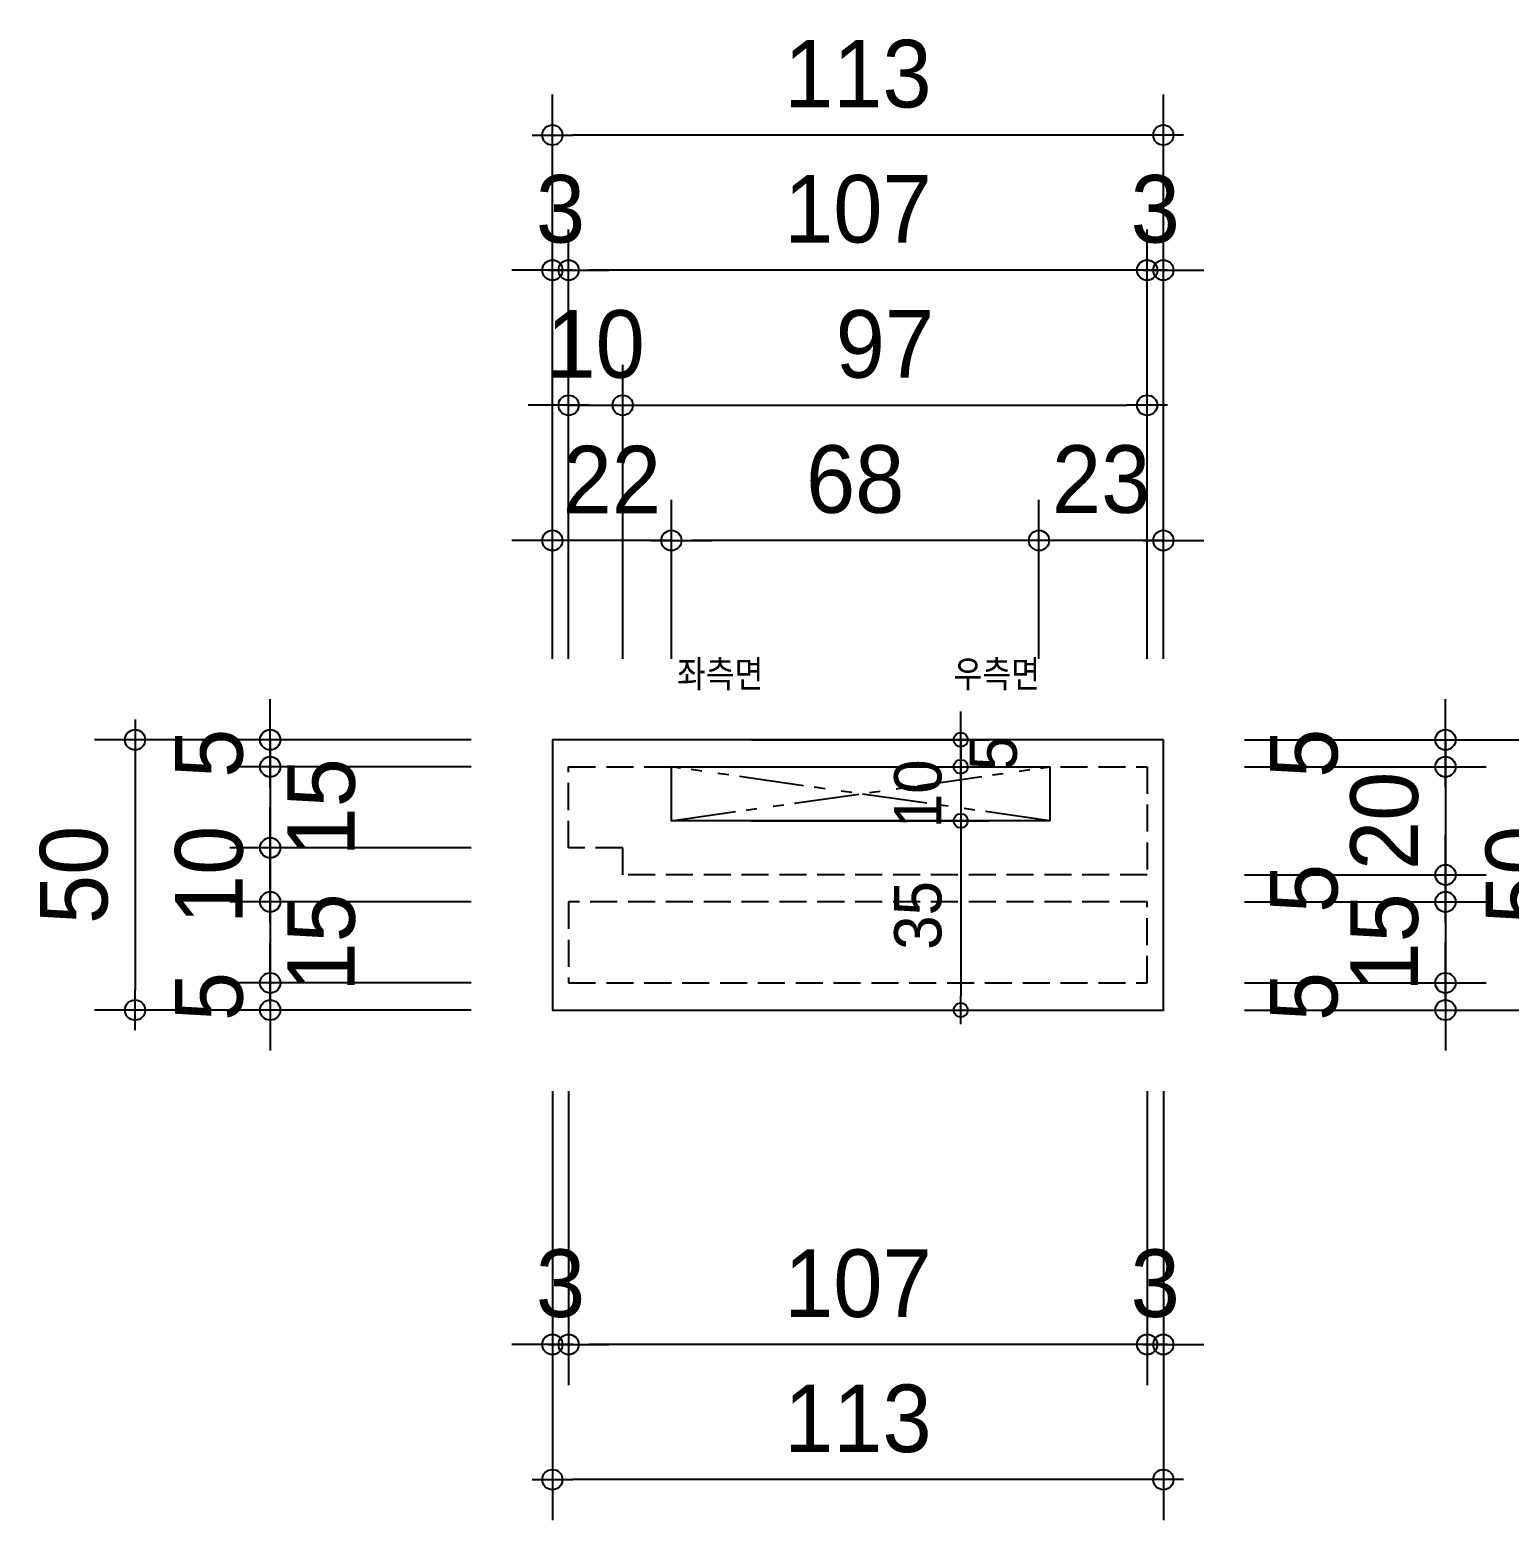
# Model space of a CAD drawing. Header units: millimetres. Extents: x -32584 to -4664, y -30774 to -7942.
# Drawn here: x -7208.8 to -6935.2, y -16315.2 to -16039.5 of the extents above; entities that cross this region are included whole.
import ezdxf
from ezdxf.enums import TextEntityAlignment as Align

# ---------------------------------------------------------------- set-up
doc = ezdxf.new("R2010")
doc.units = ezdxf.units.MM
for name, pattern in [('ANYANG1', [11.5, 6, -1, 1, -1.5, 1, -1]), ('ER-IJ', [6.5, 5, -0.5, 0.5, -0.5]), ('HID3-ER', [7, 5, -2])]:
    doc.linetypes.add(name, pattern=pattern)
doc.layers.get('Defpoints').update_dxf_attribs({"color": 144})
for name, color, linetype in [('AA-WAXM-BRCK', 3, 'Continuous'), ('CONC-ER', 2, 'Continuous'), ('DIM-ER', 221, 'Continuous'), ('ELE-ER', 11, 'Continuous'), ('OPEN-ER', 30, 'ER-IJ'), ('TEXT-ER', 3, 'Continuous')]:
    doc.layers.add(name, color=color, linetype=linetype)
doc.styles.add('ER', font='Dotum.ttf')
doc.dimstyles.new('50 SDIM', dxfattribs={"dimscale": 50, "dimtxt": 2.5, "dimasz": 0.75, "dimexe": 1.5, "dimexo": 1, "dimgap": 1, "dimtad": 1, "dimdec": 1, "dimdsep": 46, "dimlunit": 6, "dimtxsty": 'ER', "dimblk": 'DOT-ER', "dimcen": 1, "dimdle": 3.6, "dimclrd": 256, "dimclre": 256, "dimclrt": 220, "dimadec": 0, "dimazin": 0, "dimtfac": 1, "dimtdec": 1, "dimtix": 1, "dimtmove": 2, "dimatfit": 3, "dimldrblk": 'DOT', "dimfxl": 0, "dimtolj": 1, "dimtzin": 0, "dimlwd": -1, "dimlwe": -1, "dimarcsym": 0})

# ---------------------------------------------------------------- blocks, each defined once
blk = doc.blocks.new('DOT-ER')
at = {"layer": 'DIM-ER'}
blk.add_line((1, 0), (-1, 0), dxfattribs=at)
at = {"layer": 'DIM-ER', "color": 2}
blk.add_circle((0, 0), 0.5, dxfattribs=at)
blk = doc.blocks.new('*D213')
at = {"layer": 'Defpoints', "color": 0, "transparency": 16777216}
for p in [(-7122.13, -16170.85), (-7189.32, -16220.85), (-7122.13, -16220.85)]:
    blk.add_point(p, dxfattribs=at)
at = {"layer": 'DIM-ER', "transparency": 16777216}
for p, q in [((-7127.13, -16170.85), (-7196.82, -16170.85)), ((-7189.32, -16174.6), (-7189.32, -16217.1)), ((-7127.13, -16220.85), (-7196.82, -16220.85))]:
    blk.add_line(p, q, dxfattribs=at)
at = {"layer": 'DIM-ER', "transparency": 16777216, "xscale": 3.75, "yscale": 3.75, "zscale": 3.75}
for p, rotation in [((-7189.32, -16170.85), 90), ((-7189.32, -16220.85), 270)]:
    blk.add_blockref('DOT-ER', p, dxfattribs=dict(at, rotation=rotation))
at = {"layer": 'DIM-ER', "color": 220, "transparency": 16777216, "insert": (-7200.58, -16195.85), "char_height": 12.5, "attachment_point": 5, "rotation": 90, "style": 'ER'}
blk.add_mtext('\\A1;50', dxfattribs=at)
blk = doc.blocks.new('_Dot')
at = {"color": 0, "linetype": 'ByBlock', "lineweight": -2}
blk.add_line((-0.5, 0), (-1, 0), dxfattribs=at)
at = {"color": 0, "linetype": 'ByBlock', "const_width": 0.5}
blk.add_lwpolyline([(-0.25, 0, 1), (0.25, 0, 1)], format="xyb", close=True, dxfattribs=at)
blk = doc.blocks.new('*D214')
at = {"layer": 'Defpoints', "color": 0, "transparency": 16777216}
for p in [(-7122.13, -16215.85), (-7164.32, -16220.85), (-7122.13, -16220.85)]:
    blk.add_point(p, dxfattribs=at)
at = {"layer": 'DIM-ER', "transparency": 16777216}
for p, q in [((-7164.32, -16212.1), (-7164.32, -16208.35)), ((-7127.13, -16215.85), (-7171.82, -16215.85)), ((-7164.32, -16215.85), (-7164.32, -16220.85)), ((-7127.13, -16220.85), (-7171.82, -16220.85)), ((-7164.32, -16224.6), (-7164.32, -16228.35))]:
    blk.add_line(p, q, dxfattribs=at)
at = {"layer": 'DIM-ER', "transparency": 16777216, "xscale": 3.75, "yscale": 3.75, "zscale": 3.75}
for p, rotation in [((-7164.32, -16215.85), 270), ((-7164.32, -16220.85), 90)]:
    blk.add_blockref('DOT-ER', p, dxfattribs=dict(at, rotation=rotation))
at = {"layer": 'DIM-ER', "color": 220, "transparency": 16777216, "insert": (-7175.58, -16218.35), "char_height": 12.5, "attachment_point": 5, "rotation": 90, "style": 'ER'}
blk.add_mtext('\\A1;5', dxfattribs=at)
blk = doc.blocks.new('*D215')
at = {"layer": 'Defpoints', "color": 0, "transparency": 16777216}
for p in [(-7122.13, -16170.85), (-7164.32, -16175.85), (-7122.13, -16175.85)]:
    blk.add_point(p, dxfattribs=at)
at = {"layer": 'DIM-ER', "transparency": 16777216}
for p, q in [((-7164.32, -16167.1), (-7164.32, -16163.35)), ((-7127.13, -16170.85), (-7171.82, -16170.85)), ((-7164.32, -16170.85), (-7164.32, -16175.85)), ((-7127.13, -16175.85), (-7171.82, -16175.85)), ((-7164.32, -16179.6), (-7164.32, -16183.35))]:
    blk.add_line(p, q, dxfattribs=at)
at = {"layer": 'DIM-ER', "transparency": 16777216, "xscale": 3.75, "yscale": 3.75, "zscale": 3.75}
for p, rotation in [((-7164.32, -16170.85), 270), ((-7164.32, -16175.85), 90)]:
    blk.add_blockref('DOT-ER', p, dxfattribs=dict(at, rotation=rotation))
at = {"layer": 'DIM-ER', "color": 220, "transparency": 16777216, "insert": (-7175.58, -16173.35), "char_height": 12.5, "attachment_point": 5, "rotation": 90, "style": 'ER'}
blk.add_mtext('\\A1;5', dxfattribs=at)
blk = doc.blocks.new('*D216')
at = {"layer": 'Defpoints', "color": 0, "transparency": 16777216}
for p in [(-7122.13, -16200.85), (-7164.32, -16215.85), (-7122.13, -16215.85)]:
    blk.add_point(p, dxfattribs=at)
at = {"layer": 'DIM-ER', "transparency": 16777216}
for p, q in [((-7164.32, -16197.1), (-7164.32, -16193.35)), ((-7127.13, -16200.85), (-7171.82, -16200.85)), ((-7164.32, -16200.85), (-7164.32, -16215.85)), ((-7127.13, -16215.85), (-7171.82, -16215.85)), ((-7164.32, -16219.6), (-7164.32, -16223.35))]:
    blk.add_line(p, q, dxfattribs=at)
at = {"layer": 'DIM-ER', "transparency": 16777216, "xscale": 3.75, "yscale": 3.75, "zscale": 3.75}
for p, rotation in [((-7164.32, -16200.85), 270), ((-7164.32, -16215.85), 90)]:
    blk.add_blockref('DOT-ER', p, dxfattribs=dict(at, rotation=rotation))
at = {"layer": 'DIM-ER', "color": 220, "transparency": 16777216, "insert": (-7154.84, -16208.35), "char_height": 12.5, "attachment_point": 5, "rotation": 90, "style": 'ER'}
blk.add_mtext('\\A1;15', dxfattribs=at)
blk = doc.blocks.new('*D217')
at = {"layer": 'Defpoints', "color": 0, "transparency": 16777216}
for p in [(-7122.13, -16175.85), (-7164.32, -16190.85), (-7122.13, -16190.85)]:
    blk.add_point(p, dxfattribs=at)
at = {"layer": 'DIM-ER', "transparency": 16777216}
for p, q in [((-7164.32, -16172.1), (-7164.32, -16168.35)), ((-7127.13, -16175.85), (-7171.82, -16175.85)), ((-7164.32, -16175.85), (-7164.32, -16190.85)), ((-7127.13, -16190.85), (-7171.82, -16190.85)), ((-7164.32, -16194.6), (-7164.32, -16198.35))]:
    blk.add_line(p, q, dxfattribs=at)
at = {"layer": 'DIM-ER', "transparency": 16777216, "xscale": 3.75, "yscale": 3.75, "zscale": 3.75}
for p, rotation in [((-7164.32, -16175.85), 270), ((-7164.32, -16190.85), 90)]:
    blk.add_blockref('DOT-ER', p, dxfattribs=dict(at, rotation=rotation))
at = {"layer": 'DIM-ER', "color": 220, "transparency": 16777216, "insert": (-7154.84, -16183.35), "char_height": 12.5, "attachment_point": 5, "rotation": 90, "style": 'ER'}
blk.add_mtext('\\A1;15', dxfattribs=at)
blk = doc.blocks.new('*D218')
at = {"layer": 'Defpoints', "color": 0, "transparency": 16777216}
for p in [(-7122.13, -16190.85), (-7164.32, -16200.85), (-7122.13, -16200.85)]:
    blk.add_point(p, dxfattribs=at)
at = {"layer": 'DIM-ER', "transparency": 16777216}
for p, q in [((-7164.32, -16187.1), (-7164.32, -16183.35)), ((-7127.13, -16190.85), (-7171.82, -16190.85)), ((-7164.32, -16190.85), (-7164.32, -16200.85)), ((-7127.13, -16200.85), (-7171.82, -16200.85)), ((-7164.32, -16204.6), (-7164.32, -16208.35))]:
    blk.add_line(p, q, dxfattribs=at)
at = {"layer": 'DIM-ER', "transparency": 16777216, "xscale": 3.75, "yscale": 3.75, "zscale": 3.75}
for p, rotation in [((-7164.32, -16190.85), 270), ((-7164.32, -16200.85), 90)]:
    blk.add_blockref('DOT-ER', p, dxfattribs=dict(at, rotation=rotation))
at = {"layer": 'DIM-ER', "color": 220, "transparency": 16777216, "insert": (-7175.58, -16195.85), "char_height": 12.5, "attachment_point": 5, "rotation": 90, "style": 'ER'}
blk.add_mtext('\\A1;10', dxfattribs=at)
blk = doc.blocks.new('*D208')
at = {"layer": 'Defpoints', "color": 0, "transparency": 16777216}
for p in [(-7112.13, -16058.97), (-7112.13, -16160.85), (-6999.13, -16160.85)]:
    blk.add_point(p, dxfattribs=at)
at = {"layer": 'DIM-ER', "transparency": 16777216}
for p, q in [((-7112.13, -16155.85), (-7112.13, -16051.47)), ((-6999.13, -16155.85), (-6999.13, -16051.47)), ((-7002.88, -16058.97), (-7108.38, -16058.97))]:
    blk.add_line(p, q, dxfattribs=at)
at = {"layer": 'DIM-ER', "transparency": 16777216, "xscale": 3.75, "yscale": 3.75, "zscale": 3.75, "rotation": 180}
blk.add_blockref('DOT-ER', (-7112.13, -16058.97), dxfattribs=at)
at = {"layer": 'DIM-ER', "transparency": 16777216, "xscale": 3.75, "yscale": 3.75, "zscale": 3.75}
blk.add_blockref('DOT-ER', (-6999.13, -16058.97), dxfattribs=at)
at = {"layer": 'DIM-ER', "color": 220, "transparency": 16777216, "insert": (-7055.63, -16047.71), "char_height": 12.5, "attachment_point": 5, "style": 'ER'}
blk.add_mtext('\\A1;113', dxfattribs=at)
blk = doc.blocks.new('*D209')
at = {"layer": 'Defpoints', "color": 0, "transparency": 16777216}
for p in [(-7002.13, -16083.97), (-7002.13, -16160.85), (-6999.13, -16160.85)]:
    blk.add_point(p, dxfattribs=at)
at = {"layer": 'DIM-ER', "transparency": 16777216}
for p, q in [((-7002.13, -16155.85), (-7002.13, -16076.47)), ((-6999.13, -16155.85), (-6999.13, -16076.47)), ((-7005.88, -16083.97), (-7009.63, -16083.97)), ((-6999.13, -16083.97), (-7002.13, -16083.97)), ((-6995.38, -16083.97), (-6991.63, -16083.97))]:
    blk.add_line(p, q, dxfattribs=at)
at = {"layer": 'DIM-ER', "transparency": 16777216, "xscale": 3.75, "yscale": 3.75, "zscale": 3.75}
blk.add_blockref('DOT-ER', (-7002.13, -16083.97), dxfattribs=at)
at = {"layer": 'DIM-ER', "transparency": 16777216, "xscale": 3.75, "yscale": 3.75, "zscale": 3.75, "rotation": 180}
blk.add_blockref('DOT-ER', (-6999.13, -16083.97), dxfattribs=at)
at = {"layer": 'DIM-ER', "color": 220, "transparency": 16777216, "insert": (-7000.63, -16072.71), "char_height": 12.5, "attachment_point": 5, "style": 'ER'}
blk.add_mtext('\\A1;3', dxfattribs=at)
blk = doc.blocks.new('*D210')
at = {"layer": 'Defpoints', "color": 0, "transparency": 16777216}
for p in [(-7112.13, -16083.97), (-7112.13, -16160.85), (-7109.13, -16160.85)]:
    blk.add_point(p, dxfattribs=at)
at = {"layer": 'DIM-ER', "transparency": 16777216}
for p, q in [((-7112.13, -16155.85), (-7112.13, -16076.47)), ((-7109.13, -16155.85), (-7109.13, -16076.47)), ((-7115.88, -16083.97), (-7119.63, -16083.97)), ((-7109.13, -16083.97), (-7112.13, -16083.97)), ((-7105.38, -16083.97), (-7101.63, -16083.97))]:
    blk.add_line(p, q, dxfattribs=at)
at = {"layer": 'DIM-ER', "transparency": 16777216, "xscale": 3.75, "yscale": 3.75, "zscale": 3.75}
blk.add_blockref('DOT-ER', (-7112.13, -16083.97), dxfattribs=at)
at = {"layer": 'DIM-ER', "transparency": 16777216, "xscale": 3.75, "yscale": 3.75, "zscale": 3.75, "rotation": 180}
blk.add_blockref('DOT-ER', (-7109.13, -16083.97), dxfattribs=at)
at = {"layer": 'DIM-ER', "color": 220, "transparency": 16777216, "insert": (-7110.63, -16072.71), "char_height": 12.5, "attachment_point": 5, "style": 'ER'}
blk.add_mtext('\\A1;3', dxfattribs=at)
blk = doc.blocks.new('*D211')
at = {"layer": 'Defpoints', "color": 0, "transparency": 16777216}
for p in [(-7109.13, -16083.97), (-7109.13, -16160.85), (-7002.13, -16160.85)]:
    blk.add_point(p, dxfattribs=at)
at = {"layer": 'DIM-ER', "transparency": 16777216}
for p, q in [((-7109.13, -16155.85), (-7109.13, -16076.47)), ((-7002.13, -16155.85), (-7002.13, -16076.47)), ((-7005.88, -16083.97), (-7105.38, -16083.97))]:
    blk.add_line(p, q, dxfattribs=at)
at = {"layer": 'DIM-ER', "transparency": 16777216, "xscale": 3.75, "yscale": 3.75, "zscale": 3.75, "rotation": 180}
blk.add_blockref('DOT-ER', (-7109.13, -16083.97), dxfattribs=at)
at = {"layer": 'DIM-ER', "transparency": 16777216, "xscale": 3.75, "yscale": 3.75, "zscale": 3.75}
blk.add_blockref('DOT-ER', (-7002.13, -16083.97), dxfattribs=at)
at = {"layer": 'DIM-ER', "color": 220, "transparency": 16777216, "insert": (-7055.63, -16072.71), "char_height": 12.5, "attachment_point": 5, "style": 'ER'}
blk.add_mtext('\\A1;107', dxfattribs=at)
blk = doc.blocks.new('*D212')
at = {"layer": 'Defpoints', "color": 0, "transparency": 16777216}
for p in [(-7099.13, -16108.97), (-7109.13, -16160.85), (-7099.13, -16160.85)]:
    blk.add_point(p, dxfattribs=at)
at = {"layer": 'DIM-ER', "transparency": 16777216}
for p, q in [((-7109.13, -16155.85), (-7109.13, -16101.47)), ((-7099.13, -16155.85), (-7099.13, -16101.47)), ((-7112.88, -16108.97), (-7116.63, -16108.97)), ((-7109.13, -16108.97), (-7099.13, -16108.97)), ((-7095.38, -16108.97), (-7091.63, -16108.97))]:
    blk.add_line(p, q, dxfattribs=at)
at = {"layer": 'DIM-ER', "transparency": 16777216, "xscale": 3.75, "yscale": 3.75, "zscale": 3.75}
blk.add_blockref('DOT-ER', (-7109.13, -16108.97), dxfattribs=at)
at = {"layer": 'DIM-ER', "transparency": 16777216, "xscale": 3.75, "yscale": 3.75, "zscale": 3.75, "rotation": 180}
blk.add_blockref('DOT-ER', (-7099.13, -16108.97), dxfattribs=at)
at = {"layer": 'DIM-ER', "color": 220, "transparency": 16777216, "insert": (-7104.13, -16097.71), "char_height": 12.5, "attachment_point": 5, "style": 'ER'}
blk.add_mtext('\\A1;10', dxfattribs=at)
blk = doc.blocks.new('*D219')
at = {"layer": 'Defpoints', "color": 0, "transparency": 16777216}
for p in [(-7002.13, -16108.97), (-7099.13, -16160.85), (-7002.13, -16160.85)]:
    blk.add_point(p, dxfattribs=at)
at = {"layer": 'DIM-ER', "transparency": 16777216}
for p, q in [((-7099.13, -16155.85), (-7099.13, -16101.47)), ((-7002.13, -16155.85), (-7002.13, -16101.47)), ((-7095.38, -16108.97), (-7005.88, -16108.97))]:
    blk.add_line(p, q, dxfattribs=at)
at = {"layer": 'DIM-ER', "transparency": 16777216, "xscale": 3.75, "yscale": 3.75, "zscale": 3.75, "rotation": 180}
blk.add_blockref('DOT-ER', (-7099.13, -16108.97), dxfattribs=at)
at = {"layer": 'DIM-ER', "transparency": 16777216, "xscale": 3.75, "yscale": 3.75, "zscale": 3.75}
blk.add_blockref('DOT-ER', (-7002.13, -16108.97), dxfattribs=at)
at = {"layer": 'DIM-ER', "color": 220, "transparency": 16777216, "insert": (-7050.63, -16097.71), "char_height": 12.5, "attachment_point": 5, "style": 'ER'}
blk.add_mtext('\\A1;97', dxfattribs=at)
blk = doc.blocks.new('*D222')
at = {"layer": 'Defpoints', "color": 0, "transparency": 16777216}
for p in [(-6989.13, -16170.85), (-6989.13, -16220.85), (-6921.95, -16220.85)]:
    blk.add_point(p, dxfattribs=at)
at = {"layer": 'DIM-ER', "transparency": 16777216}
for p, q in [((-6984.13, -16170.85), (-6914.45, -16170.85)), ((-6921.95, -16174.6), (-6921.95, -16217.1)), ((-6984.13, -16220.85), (-6914.45, -16220.85))]:
    blk.add_line(p, q, dxfattribs=at)
at = {"layer": 'DIM-ER', "transparency": 16777216, "xscale": 3.75, "yscale": 3.75, "zscale": 3.75}
for p, rotation in [((-6921.95, -16170.85), 90), ((-6921.95, -16220.85), 270)]:
    blk.add_blockref('DOT-ER', p, dxfattribs=dict(at, rotation=rotation))
at = {"layer": 'DIM-ER', "color": 220, "transparency": 16777216, "insert": (-6933.2, -16195.85), "char_height": 12.5, "attachment_point": 5, "rotation": 90, "style": 'ER'}
blk.add_mtext('\\A1;50', dxfattribs=at)
blk = doc.blocks.new('*D223')
at = {"layer": 'Defpoints', "color": 0, "transparency": 16777216}
for p in [(-6989.13, -16215.85), (-6989.13, -16220.85), (-6946.95, -16220.85)]:
    blk.add_point(p, dxfattribs=at)
at = {"layer": 'DIM-ER', "transparency": 16777216}
for p, q in [((-6946.95, -16212.1), (-6946.95, -16208.35)), ((-6984.13, -16215.85), (-6939.45, -16215.85)), ((-6946.95, -16215.85), (-6946.95, -16220.85)), ((-6984.13, -16220.85), (-6939.45, -16220.85)), ((-6946.95, -16224.6), (-6946.95, -16228.35))]:
    blk.add_line(p, q, dxfattribs=at)
at = {"layer": 'DIM-ER', "transparency": 16777216, "xscale": 3.75, "yscale": 3.75, "zscale": 3.75}
for p, rotation in [((-6946.95, -16215.85), 270), ((-6946.95, -16220.85), 90)]:
    blk.add_blockref('DOT-ER', p, dxfattribs=dict(at, rotation=rotation))
at = {"layer": 'DIM-ER', "color": 220, "transparency": 16777216, "insert": (-6973.08, -16218.35), "char_height": 12.5, "attachment_point": 5, "rotation": 90, "style": 'ER'}
blk.add_mtext('\\A1;5', dxfattribs=at)
blk = doc.blocks.new('*D224')
at = {"layer": 'Defpoints', "color": 0, "transparency": 16777216}
for p in [(-6989.13, -16170.85), (-6989.13, -16175.85), (-6946.95, -16175.85)]:
    blk.add_point(p, dxfattribs=at)
at = {"layer": 'DIM-ER', "transparency": 16777216}
for p, q in [((-6946.95, -16167.1), (-6946.95, -16163.35)), ((-6984.13, -16170.85), (-6939.45, -16170.85)), ((-6946.95, -16170.85), (-6946.95, -16175.85)), ((-6984.13, -16175.85), (-6939.45, -16175.85)), ((-6946.95, -16179.6), (-6946.95, -16183.35))]:
    blk.add_line(p, q, dxfattribs=at)
at = {"layer": 'DIM-ER', "transparency": 16777216, "xscale": 3.75, "yscale": 3.75, "zscale": 3.75}
for p, rotation in [((-6946.95, -16170.85), 270), ((-6946.95, -16175.85), 90)]:
    blk.add_blockref('DOT-ER', p, dxfattribs=dict(at, rotation=rotation))
at = {"layer": 'DIM-ER', "color": 220, "transparency": 16777216, "insert": (-6973.08, -16173.35), "char_height": 12.5, "attachment_point": 5, "rotation": 90, "style": 'ER'}
blk.add_mtext('\\A1;5', dxfattribs=at)
blk = doc.blocks.new('*D225')
at = {"layer": 'Defpoints', "color": 0, "transparency": 16777216}
for p in [(-6989.13, -16195.85), (-6989.13, -16200.85), (-6946.95, -16200.85)]:
    blk.add_point(p, dxfattribs=at)
at = {"layer": 'DIM-ER', "transparency": 16777216}
for p, q in [((-6946.95, -16192.1), (-6946.95, -16188.35)), ((-6984.13, -16195.85), (-6939.45, -16195.85)), ((-6946.95, -16195.85), (-6946.95, -16200.85)), ((-6984.13, -16200.85), (-6939.45, -16200.85)), ((-6946.95, -16204.6), (-6946.95, -16208.35))]:
    blk.add_line(p, q, dxfattribs=at)
at = {"layer": 'DIM-ER', "transparency": 16777216, "xscale": 3.75, "yscale": 3.75, "zscale": 3.75}
for p, rotation in [((-6946.95, -16195.85), 270), ((-6946.95, -16200.85), 90)]:
    blk.add_blockref('DOT-ER', p, dxfattribs=dict(at, rotation=rotation))
at = {"layer": 'DIM-ER', "color": 220, "transparency": 16777216, "insert": (-6973.08, -16198.35), "char_height": 12.5, "attachment_point": 5, "rotation": 90, "style": 'ER'}
blk.add_mtext('\\A1;5', dxfattribs=at)
blk = doc.blocks.new('*D220')
at = {"layer": 'Defpoints', "color": 0, "transparency": 16777216}
for p in [(-6989.13, -16200.85), (-6989.13, -16215.85), (-6946.95, -16215.85)]:
    blk.add_point(p, dxfattribs=at)
at = {"layer": 'DIM-ER', "transparency": 16777216}
for p, q in [((-6946.95, -16197.1), (-6946.95, -16193.35)), ((-6984.13, -16200.85), (-6939.45, -16200.85)), ((-6946.95, -16200.85), (-6946.95, -16215.85)), ((-6984.13, -16215.85), (-6939.45, -16215.85)), ((-6946.95, -16219.6), (-6946.95, -16223.35))]:
    blk.add_line(p, q, dxfattribs=at)
at = {"layer": 'DIM-ER', "transparency": 16777216, "xscale": 3.75, "yscale": 3.75, "zscale": 3.75}
for p, rotation in [((-6946.95, -16200.85), 270), ((-6946.95, -16215.85), 90)]:
    blk.add_blockref('DOT-ER', p, dxfattribs=dict(at, rotation=rotation))
at = {"layer": 'DIM-ER', "color": 220, "transparency": 16777216, "insert": (-6958.2, -16208.35), "char_height": 12.5, "attachment_point": 5, "rotation": 90, "style": 'ER'}
blk.add_mtext('\\A1;15', dxfattribs=at)
blk = doc.blocks.new('*D221')
at = {"layer": 'Defpoints', "color": 0, "transparency": 16777216}
for p in [(-6989.13, -16175.85), (-6989.13, -16195.85), (-6946.95, -16195.85)]:
    blk.add_point(p, dxfattribs=at)
at = {"layer": 'DIM-ER', "transparency": 16777216}
for p, q in [((-6946.95, -16172.1), (-6946.95, -16168.35)), ((-6984.13, -16175.85), (-6939.45, -16175.85)), ((-6946.95, -16175.85), (-6946.95, -16195.85)), ((-6984.13, -16195.85), (-6939.45, -16195.85)), ((-6946.95, -16199.6), (-6946.95, -16203.35))]:
    blk.add_line(p, q, dxfattribs=at)
at = {"layer": 'DIM-ER', "transparency": 16777216, "xscale": 3.75, "yscale": 3.75, "zscale": 3.75}
for p, rotation in [((-6946.95, -16175.85), 270), ((-6946.95, -16195.85), 90)]:
    blk.add_blockref('DOT-ER', p, dxfattribs=dict(at, rotation=rotation))
at = {"layer": 'DIM-ER', "color": 220, "transparency": 16777216, "insert": (-6958.2, -16185.85), "char_height": 12.5, "attachment_point": 5, "rotation": 90, "style": 'ER'}
blk.add_mtext('\\A1;20', dxfattribs=at)
blk = doc.blocks.new('*D226')
at = {"layer": 'Defpoints', "color": 0, "transparency": 16777216}
for p in [(-7112.13, -16230.85), (-6999.13, -16230.85), (-7112.13, -16307.73)]:
    blk.add_point(p, dxfattribs=at)
at = {"layer": 'DIM-ER', "transparency": 16777216}
for p, q in [((-7112.13, -16235.85), (-7112.13, -16315.23)), ((-6999.13, -16235.85), (-6999.13, -16315.23)), ((-7002.88, -16307.73), (-7108.38, -16307.73))]:
    blk.add_line(p, q, dxfattribs=at)
at = {"layer": 'DIM-ER', "transparency": 16777216, "xscale": 3.75, "yscale": 3.75, "zscale": 3.75, "rotation": 180}
blk.add_blockref('DOT-ER', (-7112.13, -16307.73), dxfattribs=at)
at = {"layer": 'DIM-ER', "transparency": 16777216, "xscale": 3.75, "yscale": 3.75, "zscale": 3.75}
blk.add_blockref('DOT-ER', (-6999.13, -16307.73), dxfattribs=at)
at = {"layer": 'DIM-ER', "color": 220, "transparency": 16777216, "insert": (-7055.63, -16296.48), "char_height": 12.5, "attachment_point": 5, "style": 'ER'}
blk.add_mtext('\\A1;113', dxfattribs=at)
blk = doc.blocks.new('*D227')
at = {"layer": 'Defpoints', "color": 0, "transparency": 16777216}
for p in [(-7002.13, -16230.85), (-6999.13, -16230.85), (-7002.13, -16282.73)]:
    blk.add_point(p, dxfattribs=at)
at = {"layer": 'DIM-ER', "transparency": 16777216}
for p, q in [((-7002.13, -16235.85), (-7002.13, -16290.23)), ((-6999.13, -16235.85), (-6999.13, -16290.23)), ((-7005.88, -16282.73), (-7009.63, -16282.73)), ((-6999.13, -16282.73), (-7002.13, -16282.73)), ((-6995.38, -16282.73), (-6991.63, -16282.73))]:
    blk.add_line(p, q, dxfattribs=at)
at = {"layer": 'DIM-ER', "transparency": 16777216, "xscale": 3.75, "yscale": 3.75, "zscale": 3.75}
blk.add_blockref('DOT-ER', (-7002.13, -16282.73), dxfattribs=at)
at = {"layer": 'DIM-ER', "transparency": 16777216, "xscale": 3.75, "yscale": 3.75, "zscale": 3.75, "rotation": 180}
blk.add_blockref('DOT-ER', (-6999.13, -16282.73), dxfattribs=at)
at = {"layer": 'DIM-ER', "color": 220, "transparency": 16777216, "insert": (-7000.63, -16271.48), "char_height": 12.5, "attachment_point": 5, "style": 'ER'}
blk.add_mtext('\\A1;3', dxfattribs=at)
blk = doc.blocks.new('*D228')
at = {"layer": 'Defpoints', "color": 0, "transparency": 16777216}
for p in [(-7112.13, -16230.85), (-7109.13, -16230.85), (-7112.13, -16282.73)]:
    blk.add_point(p, dxfattribs=at)
at = {"layer": 'DIM-ER', "transparency": 16777216}
for p, q in [((-7112.13, -16235.85), (-7112.13, -16290.23)), ((-7109.13, -16235.85), (-7109.13, -16290.23)), ((-7115.88, -16282.73), (-7119.63, -16282.73)), ((-7109.13, -16282.73), (-7112.13, -16282.73)), ((-7105.38, -16282.73), (-7101.63, -16282.73))]:
    blk.add_line(p, q, dxfattribs=at)
at = {"layer": 'DIM-ER', "transparency": 16777216, "xscale": 3.75, "yscale": 3.75, "zscale": 3.75}
blk.add_blockref('DOT-ER', (-7112.13, -16282.73), dxfattribs=at)
at = {"layer": 'DIM-ER', "transparency": 16777216, "xscale": 3.75, "yscale": 3.75, "zscale": 3.75, "rotation": 180}
blk.add_blockref('DOT-ER', (-7109.13, -16282.73), dxfattribs=at)
at = {"layer": 'DIM-ER', "color": 220, "transparency": 16777216, "insert": (-7110.63, -16271.48), "char_height": 12.5, "attachment_point": 5, "style": 'ER'}
blk.add_mtext('\\A1;3', dxfattribs=at)
blk = doc.blocks.new('*D229')
at = {"layer": 'Defpoints', "color": 0, "transparency": 16777216}
for p in [(-7109.13, -16230.85), (-7002.13, -16230.85), (-7109.13, -16282.73)]:
    blk.add_point(p, dxfattribs=at)
at = {"layer": 'DIM-ER', "transparency": 16777216}
for p, q in [((-7109.13, -16235.85), (-7109.13, -16290.23)), ((-7002.13, -16235.85), (-7002.13, -16290.23)), ((-7005.88, -16282.73), (-7105.38, -16282.73))]:
    blk.add_line(p, q, dxfattribs=at)
at = {"layer": 'DIM-ER', "transparency": 16777216, "xscale": 3.75, "yscale": 3.75, "zscale": 3.75, "rotation": 180}
blk.add_blockref('DOT-ER', (-7109.13, -16282.73), dxfattribs=at)
at = {"layer": 'DIM-ER', "transparency": 16777216, "xscale": 3.75, "yscale": 3.75, "zscale": 3.75}
blk.add_blockref('DOT-ER', (-7002.13, -16282.73), dxfattribs=at)
at = {"layer": 'DIM-ER', "color": 220, "transparency": 16777216, "insert": (-7055.63, -16271.48), "char_height": 12.5, "attachment_point": 5, "style": 'ER'}
blk.add_mtext('\\A1;107', dxfattribs=at)
blk = doc.blocks.new('*D282')
at = {"layer": 'Defpoints', "color": 0, "transparency": 16777216}
for p in [(-7022.13, -16133.97), (-7022.13, -16160.85), (-6999.13, -16160.85)]:
    blk.add_point(p, dxfattribs=at)
at = {"layer": 'DIM-ER', "transparency": 16777216}
for p, q in [((-7022.13, -16155.85), (-7022.13, -16126.47)), ((-6999.13, -16155.85), (-6999.13, -16126.47)), ((-7025.88, -16133.97), (-7029.63, -16133.97)), ((-6999.13, -16133.97), (-7022.13, -16133.97)), ((-6995.38, -16133.97), (-6991.63, -16133.97))]:
    blk.add_line(p, q, dxfattribs=at)
at = {"layer": 'DIM-ER', "transparency": 16777216, "xscale": 3.75, "yscale": 3.75, "zscale": 3.75}
blk.add_blockref('DOT-ER', (-7022.13, -16133.97), dxfattribs=at)
at = {"layer": 'DIM-ER', "transparency": 16777216, "xscale": 3.75, "yscale": 3.75, "zscale": 3.75, "rotation": 180}
blk.add_blockref('DOT-ER', (-6999.13, -16133.97), dxfattribs=at)
at = {"layer": 'DIM-ER', "color": 220, "transparency": 16777216, "insert": (-7010.63, -16122.71), "char_height": 12.5, "attachment_point": 5, "style": 'ER'}
blk.add_mtext('\\A1;23', dxfattribs=at)
blk = doc.blocks.new('*D283')
at = {"layer": 'Defpoints', "color": 0, "transparency": 16777216}
for p in [(-7090.13, -16133.97), (-7090.13, -16160.85), (-7022.13, -16160.85)]:
    blk.add_point(p, dxfattribs=at)
at = {"layer": 'DIM-ER', "transparency": 16777216}
for p, q in [((-7090.13, -16155.85), (-7090.13, -16126.47)), ((-7022.13, -16155.85), (-7022.13, -16126.47)), ((-7025.88, -16133.97), (-7086.38, -16133.97))]:
    blk.add_line(p, q, dxfattribs=at)
at = {"layer": 'DIM-ER', "transparency": 16777216, "xscale": 3.75, "yscale": 3.75, "zscale": 3.75, "rotation": 180}
blk.add_blockref('DOT-ER', (-7090.13, -16133.97), dxfattribs=at)
at = {"layer": 'DIM-ER', "transparency": 16777216, "xscale": 3.75, "yscale": 3.75, "zscale": 3.75}
blk.add_blockref('DOT-ER', (-7022.13, -16133.97), dxfattribs=at)
at = {"layer": 'DIM-ER', "color": 220, "transparency": 16777216, "insert": (-7056.13, -16122.71), "char_height": 12.5, "attachment_point": 5, "style": 'ER'}
blk.add_mtext('\\A1;68', dxfattribs=at)
blk = doc.blocks.new('*D284')
at = {"layer": 'Defpoints', "color": 0, "transparency": 16777216}
for p in [(-7112.13, -16133.97), (-7112.13, -16160.85), (-7090.13, -16160.85)]:
    blk.add_point(p, dxfattribs=at)
at = {"layer": 'DIM-ER', "transparency": 16777216}
for p, q in [((-7112.13, -16155.85), (-7112.13, -16126.47)), ((-7090.13, -16155.85), (-7090.13, -16126.47)), ((-7115.88, -16133.97), (-7119.63, -16133.97)), ((-7090.13, -16133.97), (-7112.13, -16133.97)), ((-7086.38, -16133.97), (-7082.63, -16133.97))]:
    blk.add_line(p, q, dxfattribs=at)
at = {"layer": 'DIM-ER', "transparency": 16777216, "xscale": 3.75, "yscale": 3.75, "zscale": 3.75}
blk.add_blockref('DOT-ER', (-7112.13, -16133.97), dxfattribs=at)
at = {"layer": 'DIM-ER', "transparency": 16777216, "xscale": 3.75, "yscale": 3.75, "zscale": 3.75, "rotation": 180}
blk.add_blockref('DOT-ER', (-7090.13, -16133.97), dxfattribs=at)
at = {"layer": 'DIM-ER', "color": 220, "transparency": 16777216, "insert": (-7101.13, -16122.72), "char_height": 12.5, "attachment_point": 5, "style": 'ER'}
blk.add_mtext('\\A1;22', dxfattribs=at)
blk = doc.blocks.new('*D286')
at = {"layer": 'Defpoints', "color": 0, "transparency": 16777216}
for p in [(-7078.8, -16175.85), (-7078.8, -16185.85), (-7036.61, -16185.85)]:
    blk.add_point(p, dxfattribs=at)
at = {"layer": 'DIM-ER', "transparency": 16777216}
for p, q in [((-7036.61, -16173.23), (-7036.61, -16170.6)), ((-7075.3, -16175.85), (-7031.36, -16175.85)), ((-7036.61, -16175.85), (-7036.61, -16185.85)), ((-7075.3, -16185.85), (-7031.36, -16185.85)), ((-7036.61, -16188.48), (-7036.61, -16191.1))]:
    blk.add_line(p, q, dxfattribs=at)
at = {"layer": 'DIM-ER', "transparency": 16777216, "xscale": 2.625, "yscale": 2.625, "zscale": 2.625}
for p, rotation in [((-7036.61, -16175.85), 270), ((-7036.61, -16185.85), 90)]:
    blk.add_blockref('DOT-ER', p, dxfattribs=dict(at, rotation=rotation))
at = {"layer": 'DIM-ER', "color": 220, "transparency": 16777216, "insert": (-7044.49, -16180.85), "char_height": 8.75, "attachment_point": 5, "rotation": 90, "style": 'ER'}
blk.add_mtext('\\A1;10', dxfattribs=at)
blk = doc.blocks.new('*D287')
at = {"layer": 'Defpoints', "color": 0, "transparency": 16777216}
for p in [(-7078.8, -16185.85), (-7078.8, -16220.85), (-7036.61, -16220.85)]:
    blk.add_point(p, dxfattribs=at)
at = {"layer": 'DIM-ER', "transparency": 16777216}
for p, q in [((-7075.3, -16185.85), (-7031.36, -16185.85)), ((-7036.61, -16188.48), (-7036.61, -16218.23)), ((-7075.3, -16220.85), (-7031.36, -16220.85))]:
    blk.add_line(p, q, dxfattribs=at)
at = {"layer": 'DIM-ER', "transparency": 16777216, "xscale": 2.625, "yscale": 2.625, "zscale": 2.625}
for p, rotation in [((-7036.61, -16185.85), 90), ((-7036.61, -16220.85), 270)]:
    blk.add_blockref('DOT-ER', p, dxfattribs=dict(at, rotation=rotation))
at = {"layer": 'DIM-ER', "color": 220, "transparency": 16777216, "insert": (-7044.49, -16203.35), "char_height": 8.75, "attachment_point": 5, "rotation": 90, "style": 'ER'}
blk.add_mtext('\\A1;35', dxfattribs=at)
blk = doc.blocks.new('*D288')
at = {"layer": 'Defpoints', "color": 0, "transparency": 16777216}
for p in [(-7078.8, -16170.85), (-7078.8, -16175.85), (-7036.61, -16175.85)]:
    blk.add_point(p, dxfattribs=at)
at = {"layer": 'DIM-ER', "transparency": 16777216}
for p, q in [((-7036.61, -16168.23), (-7036.61, -16165.6)), ((-7075.3, -16170.85), (-7031.36, -16170.85)), ((-7036.61, -16170.85), (-7036.61, -16175.85)), ((-7075.3, -16175.85), (-7031.36, -16175.85)), ((-7036.61, -16178.48), (-7036.61, -16181.1))]:
    blk.add_line(p, q, dxfattribs=at)
at = {"layer": 'DIM-ER', "transparency": 16777216, "xscale": 2.625, "yscale": 2.625, "zscale": 2.625}
for p, rotation in [((-7036.61, -16170.85), 270), ((-7036.61, -16175.85), 90)]:
    blk.add_blockref('DOT-ER', p, dxfattribs=dict(at, rotation=rotation))
at = {"layer": 'DIM-ER', "color": 220, "transparency": 16777216, "insert": (-7030.54, -16173.35), "char_height": 8.75, "attachment_point": 5, "rotation": 90, "style": 'ER'}
blk.add_mtext('\\A1;5', dxfattribs=at)

msp = doc.modelspace()

# ---------------------------------------------------------------- linework, layer by layer
at = {"layer": 'AA-WAXM-BRCK'}
msp.add_lwpolyline([(-7090.13, -16175.85), (-7020.13, -16175.85), (-7020.13, -16185.85), (-7090.13, -16185.85)], close=True, dxfattribs=at)
at = {"layer": 'CONC-ER'}
msp.add_lwpolyline([(-6999.13, -16170.85), (-7112.13, -16170.85), (-7112.13, -16220.85), (-6999.13, -16220.85)], close=True, dxfattribs=at)
at = {"layer": 'ELE-ER', "linetype": 'HID3-ER'}
msp.add_line((-7002.13, -16200.85), (-7109.13, -16200.85), dxfattribs=at)
for points in [[(-7109.13, -16190.85), (-7109.13, -16175.85), (-7002.13, -16175.85), (-7002.13, -16195.85), (-7099.13, -16195.85), (-7099.13, -16190.85), (-7109.13, -16190.85)], [(-7109.13, -16200.85), (-7109.13, -16215.85), (-7002.13, -16215.85), (-7002.13, -16200.85)]]:
    msp.add_lwpolyline(points, dxfattribs=at)
at = {"layer": 'OPEN-ER', "linetype": 'ANYANG1', "ltscale": 2}
for p, q in [((-7090.13, -16185.85), (-7020.13, -16175.85)), ((-7020.13, -16185.85), (-7090.13, -16175.85))]:
    msp.add_line(p, q, dxfattribs=at)
at = {"layer": 'TEXT-ER', "color": 225, "linetype": 'Continuous'}
for points in [[(-7110.03, -16162.68, 0, 3, 0), (-7104.03, -16162.68, 0, 0, 0), (-7058.17, -16162.68, 0, 0, 0)], [(-7001.24, -16162.68, 0, 3, 0), (-7007.24, -16162.68, 0, 0, 0), (-7053.1, -16162.68, 0, 0, 0)]]:
    msp.add_lwpolyline(points, format="xyseb", dxfattribs=at)

# ---------------------------------------------------------------- texts
at = {"layer": 'TEXT-ER', "color": 3, "linetype": 'Continuous', "style": 'ER', "width": 0.85}
for s, rotation, p in [('좌측면', 0, (-7081.1, -16158.68, 0)), ('우측면', 360, (-7029.93, -16158.68, 0))]:
    msp.add_text(s, height=5, rotation=rotation, dxfattribs=at).set_placement(p, align=Align.MIDDLE_CENTER)

# ---------------------------------------------------------------- dimensions: what is measured, and where the dimension line sits
at = {"layer": 'DIM-ER'}
for base, p1, p2, picture, middle in [((-7112.13, -16058.97), (-6999.13, -16160.85), (-7112.13, -16160.85), '*D208', (-7055.63, -16047.71)), ((-7112.13, -16083.97), (-7109.13, -16160.85), (-7112.13, -16160.85), '*D210', (-7110.63, -16072.71)), ((-7109.13, -16083.97), (-7002.13, -16160.85), (-7109.13, -16160.85), '*D211', (-7055.63, -16072.71)), ((-7002.13, -16083.97), (-6999.13, -16160.85), (-7002.13, -16160.85), '*D209', (-7000.63, -16072.71)), ((-7112.13, -16133.97), (-7090.13, -16160.85), (-7112.13, -16160.85), '*D284', (-7101.13, -16122.72)), ((-7090.13, -16133.97), (-7022.13, -16160.85), (-7090.13, -16160.85), '*D283', (-7056.13, -16122.71)), ((-7022.13, -16133.97), (-6999.13, -16160.85), (-7022.13, -16160.85), '*D282', (-7010.63, -16122.71)), ((-7112.13, -16282.73), (-7109.13, -16230.85), (-7112.13, -16230.85), '*D228', (-7110.63, -16271.48)), ((-7112.13, -16307.73), (-6999.13, -16230.85), (-7112.13, -16230.85), '*D226', (-7055.63, -16296.48)), ((-7109.13, -16282.73), (-7002.13, -16230.85), (-7109.13, -16230.85), '*D229', (-7055.63, -16271.48)), ((-7002.13, -16282.73), (-6999.13, -16230.85), (-7002.13, -16230.85), '*D227', (-7000.63, -16271.48))]:
    dim = msp.add_linear_dim(base=base, p1=p1, p2=p2, dimstyle='50 SDIM', override={"dimscale": 5}, dxfattribs=at)
    dim.commit()
    dim.dimension.update_dxf_attribs({"geometry": picture, "text_midpoint": middle})
for base, p1, p2, angle, override, picture, middle in [((-7099.13, -16108.97), (-7109.13, -16160.85), (-7099.13, -16160.85), 180, {"dimscale": 5}, '*D212', (-7104.13, -16097.71)), ((-7002.13, -16108.97), (-7099.13, -16160.85), (-7002.13, -16160.85), 180, {"dimscale": 5}, '*D219', (-7050.63, -16097.71)), ((-7164.32, -16175.85), (-7122.13, -16170.85), (-7122.13, -16175.85), 90, {"dimscale": 5}, '*D215', (-7175.58, -16173.35)), ((-7189.32, -16220.85), (-7122.13, -16170.85), (-7122.13, -16220.85), 90, {"dimscale": 5}, '*D213', (-7200.58, -16195.85)), ((-6921.95, -16220.85), (-6989.13, -16170.85), (-6989.13, -16220.85), 90, {"dimscale": 5}, '*D222', (-6933.2, -16195.85)), ((-6946.95, -16195.85), (-6989.13, -16175.85), (-6989.13, -16195.85), 90, {"dimscale": 5}, '*D221', (-6958.2, -16185.85)), ((-7036.61, -16185.85), (-7078.8, -16175.85), (-7078.8, -16185.85), 90, {"dimscale": 3.5}, '*D286', (-7044.49, -16180.85)), ((-7164.32, -16200.85), (-7122.13, -16190.85), (-7122.13, -16200.85), 90, {"dimscale": 5}, '*D218', (-7175.58, -16195.85)), ((-7036.61, -16220.85), (-7078.8, -16185.85), (-7078.8, -16220.85), 90, {"dimscale": 3.5}, '*D287', (-7044.49, -16203.35)), ((-6946.95, -16215.85), (-6989.13, -16200.85), (-6989.13, -16215.85), 90, {"dimscale": 5}, '*D220', (-6958.2, -16208.35)), ((-7164.32, -16220.85), (-7122.13, -16215.85), (-7122.13, -16220.85), 90, {"dimscale": 5}, '*D214', (-7175.58, -16218.35))]:
    dim = msp.add_linear_dim(base=base, p1=p1, p2=p2, angle=angle, dimstyle='50 SDIM', override=override, dxfattribs=at)
    dim.commit()
    dim.dimension.update_dxf_attribs({"geometry": picture, "text_midpoint": middle})
for base, p1, p2, override, picture, middle in [((-7036.61, -16175.85), (-7078.8, -16170.85), (-7078.8, -16175.85), {"dimscale": 3.5}, '*D288', (-7030.54, -16173.35)), ((-6946.95, -16175.85), (-6989.13, -16170.85), (-6989.13, -16175.85), {"dimscale": 5}, '*D224', (-6973.08, -16173.35)), ((-7164.32, -16190.85), (-7122.13, -16175.85), (-7122.13, -16190.85), {"dimscale": 5}, '*D217', (-7154.84, -16183.35)), ((-6946.95, -16200.85), (-6989.13, -16195.85), (-6989.13, -16200.85), {"dimscale": 5}, '*D225', (-6973.08, -16198.35)), ((-7164.32, -16215.85), (-7122.13, -16200.85), (-7122.13, -16215.85), {"dimscale": 5}, '*D216', (-7154.84, -16208.35)), ((-6946.95, -16220.85), (-6989.13, -16215.85), (-6989.13, -16220.85), {"dimscale": 5}, '*D223', (-6973.08, -16218.35))]:
    dim = msp.add_linear_dim(base=base, p1=p1, p2=p2, angle=90, dimstyle='50 SDIM', override=override, dxfattribs=at)
    dim.commit()
    dim.dimension.update_dxf_attribs({"geometry": picture, "text_midpoint": middle, "dimtype": 160})

doc.saveas('drawing.dxf')
